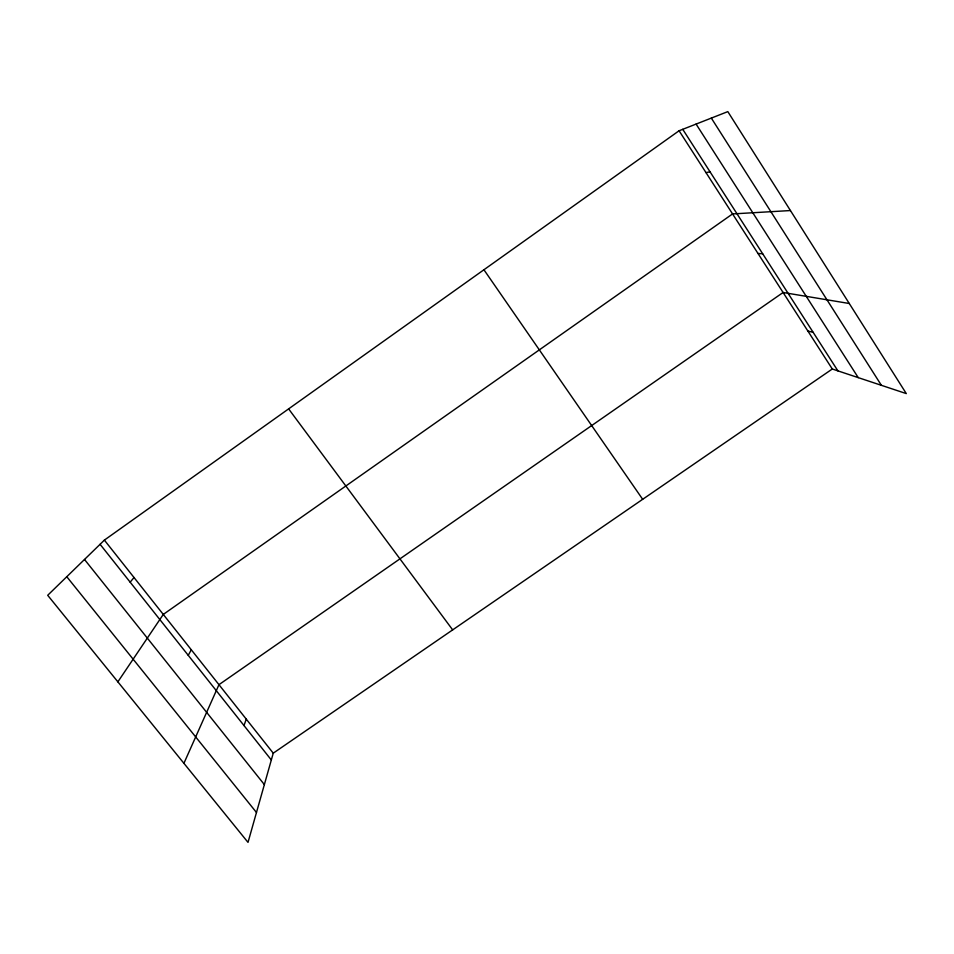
<?xml version="1.0" encoding="UTF-8"?>
<svg xmlns="http://www.w3.org/2000/svg" width="954" height="954" viewBox="0 0 954 954"><rect width="100%" height="100%" fill="white"/><g stroke="black" fill="none" stroke-linecap="round" stroke-linejoin="round"><path stroke-width="1.43" d="M832.293 369.007L273.249 753.171L248.016 842.382L47.7 595.296L104.38 540.119L679.081 130.758L727.819 111.618L906.3 393.597L832.293 369.007L679.081 130.758M243.985 725.541L246.275 719.137M183.919 763.307L218.967 684.674L783.091 292.496L849.275 303.503M188.236 655.338L191.301 649.769M117.867 681.848L163.277 614.424L732.565 213.934L790.437 210.548M130.149 582.178L134.025 577.516M706.008 172.638L710.038 171.803M758.001 253.478L762.687 253.776M807.847 331.002L813.166 332.362M66.78 576.717L256.471 812.486M84.501 559.473L264.365 784.593M104.38 540.119L273.249 753.171M100.087 544.305L271.33 759.98M288.621 408.884L452.673 629.879M483.928 269.755L642.674 499.312M682.742 129.315L837.898 370.867M696.086 124.08L858.242 377.629M711.326 118.093L881.377 385.309"/></g></svg>
